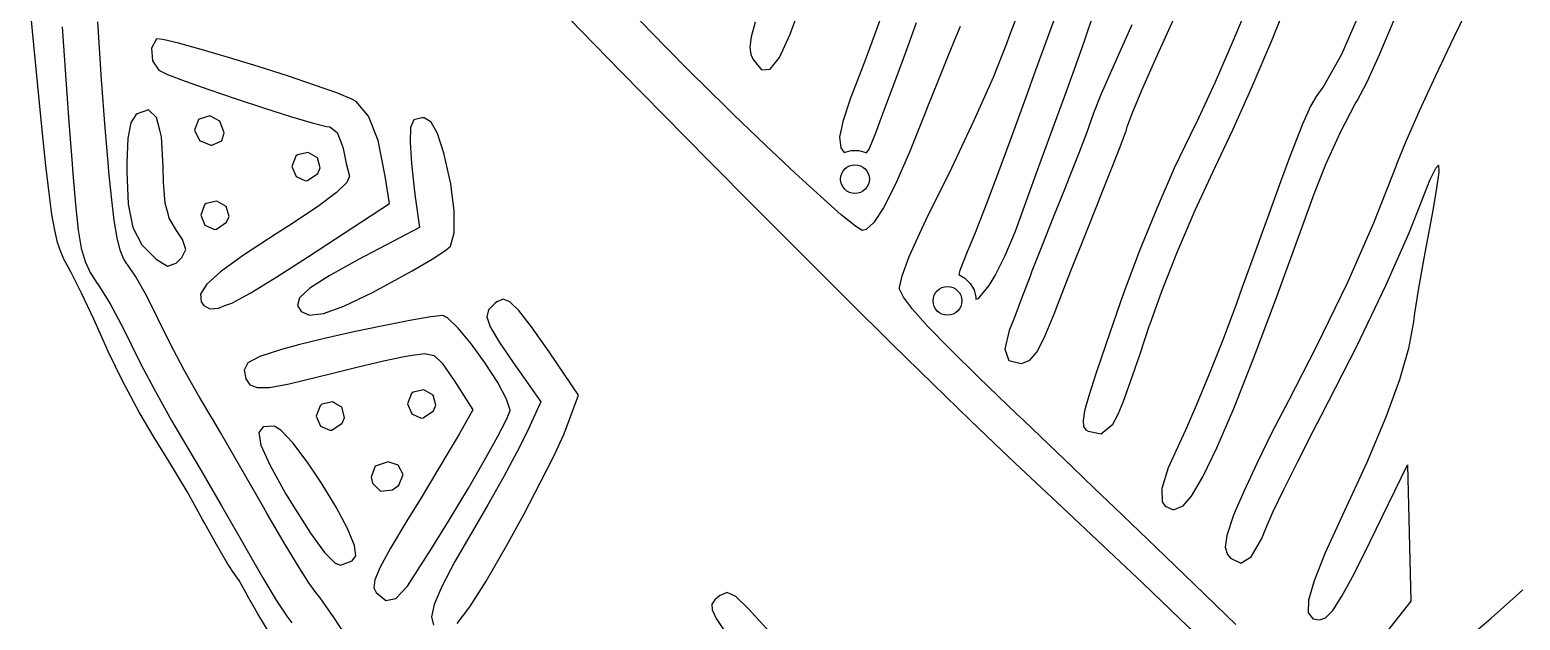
# Model space of a CAD drawing. Header units: inches. Extents: x -2.16 to 7.19, y -6.87 to -1.22.
# Drawn here: x 3.193 to 3.805, y -4.414 to -4.172 of the extents above; entities that cross this region are included whole.
import ezdxf

# ---------------------------------------------------------------- set-up
doc = ezdxf.new("R2010")
doc.units = ezdxf.units.IN
doc.header["$MEASUREMENT"] = 0
doc.layers.add('Front', color=13, linetype='CONTINUOUS', true_color=0xc83434)

msp = doc.modelspace()

# ---------------------------------------------------------------- linework, layer by layer
at = {"layer": 'Front', "linetype": 'CONTINUOUS'}
for p, q in [((3.40535, -4.15744), (3.41969, -4.17227)), ((3.69478, -4.15845), (3.68743, -4.17608)), ((3.70327, -4.17603), (3.71065, -4.1579)), ((3.19405, -4.17225), (3.19292, -4.1603)), ((3.4491, -4.17349), (3.43466, -4.15856)), ((3.61491, -4.16441), (3.60611, -4.1887)), ((3.73966, -4.1641), (3.73189, -4.18185)), ((3.78568, -4.15908), (3.77797, -4.1749)), ((3.20625, -4.17044), (3.20758, -4.19014)), ((3.22156, -4.17919), (3.22083, -4.16844)), ((3.49104, -4.16853), (3.48933, -4.17453)), ((3.50542, -4.17341), (3.50748, -4.1678)), ((3.54301, -4.16545), (3.53746, -4.18084)), ((3.55388, -4.1782), (3.55724, -4.16871)), ((3.57519, -4.1703), (3.57341, -4.1745)), ((3.59554, -4.17417), (3.59821, -4.16708)), ((3.62656, -4.1753), (3.63004, -4.16525)), ((3.64572, -4.16959), (3.63845, -4.18586)), ((3.65569, -4.18338), (3.66304, -4.1671)), ((3.7477, -4.1815), (3.75363, -4.1675)), ((3.19619, -4.19468), (3.19405, -4.17225)), ((3.24503, -4.17543), (3.24295, -4.17919)), ((3.24759, -4.17566), (3.24503, -4.17543)), ((3.25404, -4.17718), (3.24759, -4.17566)), ((3.41969, -4.17227), (3.43587, -4.18886)), ((3.45429, -4.17874), (3.4491, -4.17349)), ((3.48933, -4.17453), (3.48881, -4.17874)), ((3.50106, -4.18299), (3.50542, -4.17341)), ((3.57341, -4.1745), (3.57026, -4.18226)), ((3.59457, -4.17687), (3.59554, -4.17417)), ((3.6253, -4.17899), (3.62656, -4.1753)), ((3.68743, -4.17608), (3.67998, -4.19313)), ((3.6952, -4.19494), (3.70327, -4.17603)), ((3.77797, -4.1749), (3.77054, -4.19059)), ((3.22245, -4.19224), (3.22156, -4.17919)), ((3.24295, -4.17919), (3.24338, -4.18444)), ((3.26335, -4.17973), (3.25404, -4.17718)), ((3.27457, -4.18302), (3.26335, -4.17973)), ((3.46414, -4.18872), (3.45429, -4.17874)), ((3.48881, -4.17874), (3.48928, -4.18185)), ((3.48928, -4.18185), (3.49019, -4.18392)), ((3.53746, -4.18084), (3.53533, -4.18636)), ((3.55038, -4.18751), (3.55388, -4.1782)), ((3.57026, -4.18226), (3.56617, -4.19246)), ((3.58888, -4.19109), (3.59457, -4.17687)), ((3.6222, -4.18776), (3.6253, -4.17899)), ((3.73189, -4.18185), (3.72465, -4.19472)), ((3.74245, -4.19297), (3.7477, -4.1815)), ((3.24338, -4.18444), (3.24588, -4.18828)), ((3.24588, -4.18828), (3.24946, -4.18997)), ((3.28672, -4.18675), (3.27457, -4.18302)), ((3.29883, -4.19062), (3.28672, -4.18675)), ((3.43587, -4.18886), (3.45345, -4.20675)), ((3.47901, -4.20342), (3.46414, -4.18872)), ((3.49019, -4.18392), (3.49361, -4.1881)), ((3.49361, -4.1881), (3.49718, -4.18784)), ((3.49718, -4.18784), (3.50106, -4.18299)), ((3.53533, -4.18636), (3.53018, -4.19971)), ((3.54602, -4.19921), (3.55038, -4.18751)), ((3.60611, -4.1887), (3.60237, -4.19905)), ((3.61825, -4.19871), (3.6222, -4.18776)), ((3.63845, -4.18586), (3.63321, -4.19795)), ((3.64991, -4.19651), (3.65569, -4.18338)), ((3.19798, -4.2129), (3.19619, -4.19468)), ((3.20758, -4.19014), (3.20897, -4.20964)), ((3.2239, -4.21187), (3.22245, -4.19224)), ((3.24946, -4.18997), (3.25671, -4.19275)), ((3.25671, -4.19275), (3.26652, -4.19623)), ((3.30994, -4.19433), (3.29883, -4.19062)), ((3.31907, -4.19759), (3.30994, -4.19433)), ((3.56617, -4.19246), (3.56159, -4.204)), ((3.58117, -4.20855), (3.58888, -4.19109)), ((3.67998, -4.19313), (3.67311, -4.208)), ((3.68723, -4.21281), (3.6952, -4.19494)), ((3.72465, -4.19472), (3.72146, -4.19905)), ((3.73836, -4.20081), (3.74245, -4.19297)), ((3.77054, -4.19059), (3.76386, -4.20513)), ((3.26652, -4.19623), (3.27777, -4.20005)), ((3.27777, -4.20005), (3.28933, -4.20384)), ((3.32525, -4.20009), (3.31907, -4.19759)), ((3.3271, -4.20116), (3.32525, -4.20009)), ((3.33211, -4.20707), (3.3271, -4.20116)), ((3.53018, -4.19971), (3.52701, -4.20927)), ((3.54239, -4.20905), (3.54602, -4.19921)), ((3.60237, -4.19905), (3.59664, -4.21481)), ((3.614, -4.2103), (3.61825, -4.19871)), ((3.63321, -4.19795), (3.62997, -4.20595)), ((3.64591, -4.20605), (3.64991, -4.19651)), ((3.72146, -4.19905), (3.71924, -4.203)), ((3.7376, -4.20211), (3.73836, -4.20081)), ((3.2365, -4.20655), (3.23445, -4.20985)), ((3.23704, -4.20612), (3.2365, -4.20655)), ((3.24169, -4.20452), (3.23704, -4.20612)), ((3.24504, -4.20771), (3.24169, -4.20452)), ((3.26688, -4.20693), (3.26248, -4.20833)), ((3.27096, -4.20915), (3.26688, -4.20693)), ((3.28933, -4.20384), (3.3001, -4.20723)), ((3.3001, -4.20723), (3.30897, -4.20986)), ((3.33601, -4.21715), (3.33211, -4.20707)), ((3.45345, -4.20675), (3.472, -4.22552)), ((3.48212, -4.20645), (3.47901, -4.20342)), ((3.49185, -4.21581), (3.48212, -4.20645)), ((3.56157, -4.20405), (3.55437, -4.22186)), ((3.56159, -4.204), (3.56157, -4.20405)), ((3.62997, -4.20595), (3.62889, -4.20905)), ((3.64389, -4.21155), (3.64591, -4.20605)), ((3.71924, -4.203), (3.71595, -4.21036)), ((3.73165, -4.21346), (3.7376, -4.20211)), ((3.76386, -4.20513), (3.75841, -4.21748)), ((3.1995, -4.22742), (3.19798, -4.2129)), ((3.20897, -4.20964), (3.21028, -4.22674)), ((3.22521, -4.22776), (3.2239, -4.21187)), ((3.23445, -4.20985), (3.23325, -4.21615)), ((3.24637, -4.21291), (3.24504, -4.20771)), ((3.24707, -4.21562), (3.24637, -4.21291)), ((3.26225, -4.20855), (3.26061, -4.21291)), ((3.26061, -4.21291), (3.26265, -4.21706)), ((3.26248, -4.20833), (3.26225, -4.20855)), ((3.27275, -4.21397), (3.27096, -4.20915)), ((3.30897, -4.20986), (3.3148, -4.21134)), ((3.3148, -4.21134), (3.31623, -4.21155)), ((3.31623, -4.21155), (3.31924, -4.21378)), ((3.34941, -4.21185), (3.34928, -4.2178)), ((3.35076, -4.20859), (3.34941, -4.21185)), ((3.35399, -4.2078), (3.35076, -4.20859)), ((3.35496, -4.20787), (3.35399, -4.2078)), ((3.35789, -4.20954), (3.35496, -4.20787)), ((3.36042, -4.21419), (3.35789, -4.20954)), ((3.52701, -4.20927), (3.5257, -4.21581)), ((3.53778, -4.22063), (3.54082, -4.21328)), ((3.54082, -4.21328), (3.54239, -4.20905)), ((3.57185, -4.22835), (3.58117, -4.20855)), ((3.61154, -4.21697), (3.614, -4.2103)), ((3.62889, -4.20905), (3.62714, -4.21414)), ((3.641, -4.21971), (3.64338, -4.21316)), ((3.64338, -4.21316), (3.64389, -4.21155)), ((3.67311, -4.208), (3.66972, -4.2149)), ((3.68015, -4.2278), (3.68723, -4.21281)), ((3.71595, -4.21036), (3.71218, -4.21981)), ((3.72561, -4.22664), (3.73165, -4.21346)), ((3.23325, -4.21615), (3.23278, -4.22631)), ((3.24773, -4.2278), (3.24707, -4.21562)), ((3.26265, -4.21706), (3.26734, -4.21904)), ((3.26734, -4.21904), (3.26768, -4.21905)), ((3.26768, -4.21905), (3.2719, -4.21733)), ((3.2719, -4.21733), (3.27275, -4.21397)), ((3.31924, -4.21378), (3.32144, -4.21943)), ((3.32144, -4.21943), (3.32149, -4.21967)), ((3.32149, -4.21967), (3.32297, -4.22659)), ((3.33898, -4.23179), (3.33601, -4.21715)), ((3.34928, -4.2178), (3.34983, -4.22663)), ((3.36317, -4.2228), (3.36042, -4.21419)), ((3.49534, -4.21916), (3.49185, -4.21581)), ((3.50744, -4.23055), (3.49534, -4.21916)), ((3.5257, -4.21581), (3.52613, -4.22007)), ((3.59664, -4.21481), (3.59102, -4.22994)), ((3.60703, -4.22933), (3.61154, -4.21697)), ((3.62714, -4.21414), (3.62402, -4.22238)), ((3.66972, -4.2149), (3.66323, -4.22853)), ((3.75841, -4.21748), (3.75467, -4.22659)), ((3.30225, -4.22355), (3.30065, -4.2278)), ((3.3029, -4.22299), (3.30225, -4.22355)), ((3.30728, -4.22203), (3.3029, -4.22299)), ((3.31114, -4.22418), (3.30728, -4.22203)), ((3.31229, -4.22839), (3.31114, -4.22418)), ((3.3632, -4.22294), (3.36317, -4.2228)), ((3.36591, -4.23491), (3.3632, -4.22294)), ((3.472, -4.22552), (3.49108, -4.24472)), ((3.52613, -4.22007), (3.52762, -4.22205)), ((3.52762, -4.22205), (3.53046, -4.22129)), ((3.53046, -4.22129), (3.53354, -4.22129)), ((3.53354, -4.22129), (3.53652, -4.22209)), ((3.53652, -4.22209), (3.53673, -4.22221)), ((3.53673, -4.22221), (3.53778, -4.22063)), ((3.55437, -4.22186), (3.54848, -4.23532)), ((3.62402, -4.22238), (3.62009, -4.23232)), ((3.63748, -4.22883), (3.641, -4.21971)), ((3.7106, -4.22405), (3.70693, -4.23408)), ((3.71218, -4.21981), (3.7106, -4.22405)), ((3.20082, -4.23877), (3.1995, -4.22742)), ((3.21028, -4.22674), (3.21046, -4.22905)), ((3.21046, -4.22905), (3.2117, -4.24346)), ((3.22543, -4.23005), (3.22521, -4.22776)), ((3.22644, -4.24032), (3.22543, -4.23005)), ((3.23278, -4.22631), (3.23275, -4.23005)), ((3.23275, -4.23005), (3.23331, -4.24329)), ((3.24775, -4.2282), (3.24773, -4.2278)), ((3.24783, -4.2342), (3.24775, -4.2282)), ((3.30065, -4.2278), (3.30234, -4.2319)), ((3.30234, -4.2319), (3.30627, -4.23367)), ((3.30709, -4.23358), (3.31127, -4.2307)), ((3.31127, -4.2307), (3.31229, -4.22839)), ((3.32297, -4.22659), (3.32423, -4.23177)), ((3.32423, -4.23177), (3.32325, -4.23439)), ((3.34067, -4.24303), (3.33898, -4.23179)), ((3.34983, -4.22663), (3.35089, -4.23685)), ((3.51794, -4.24017), (3.50744, -4.23055)), ((3.56132, -4.24961), (3.57185, -4.22835)), ((3.59102, -4.22994), (3.58591, -4.24344)), ((3.60294, -4.24063), (3.60703, -4.22933)), ((3.63337, -4.23905), (3.63748, -4.22883)), ((3.66323, -4.22853), (3.65601, -4.24508)), ((3.67179, -4.24577), (3.67903, -4.23009)), ((3.67903, -4.23009), (3.68015, -4.2278)), ((3.72069, -4.23905), (3.72561, -4.22664)), ((3.7542, -4.22783), (3.74512, -4.25107)), ((3.75467, -4.22659), (3.7542, -4.22783)), ((3.76829, -4.23338), (3.77067, -4.22855)), ((3.77067, -4.22855), (3.77186, -4.22732)), ((3.77187, -4.23008), (3.77101, -4.23665)), ((3.77186, -4.22732), (3.77187, -4.23008)), ((3.2485, -4.24289), (3.24783, -4.2342)), ((3.30627, -4.23367), (3.30709, -4.23358)), ((3.32325, -4.23439), (3.31899, -4.2385)), ((3.35089, -4.23685), (3.35134, -4.2403)), ((3.36731, -4.24604), (3.36591, -4.23491)), ((3.54848, -4.23532), (3.54369, -4.24484)), ((3.61838, -4.23655), (3.6136, -4.24833)), ((3.62009, -4.23232), (3.61838, -4.23655)), ((3.70693, -4.23408), (3.70209, -4.24736)), ((3.76533, -4.24075), (3.76829, -4.23338)), ((3.77101, -4.23665), (3.76944, -4.24591)), ((3.20201, -4.24746), (3.20082, -4.23877)), ((3.2117, -4.24346), (3.21283, -4.25389)), ((3.22762, -4.24997), (3.22644, -4.24032)), ((3.23331, -4.24329), (3.23525, -4.25288)), ((3.24985, -4.2478), (3.2485, -4.24289)), ((3.26475, -4.24355), (3.26315, -4.2478)), ((3.2654, -4.24299), (3.26475, -4.24355)), ((3.26978, -4.24203), (3.2654, -4.24299)), ((3.27364, -4.24418), (3.26978, -4.24203)), ((3.27479, -4.24839), (3.27364, -4.24418)), ((3.30738, -4.26479), (3.34067, -4.24303)), ((3.31899, -4.2385), (3.31112, -4.24435)), ((3.35134, -4.2403), (3.35312, -4.2528)), ((3.52636, -4.24759), (3.51794, -4.24017)), ((3.58591, -4.24344), (3.58167, -4.25433)), ((3.59995, -4.24905), (3.60294, -4.24063)), ((3.62655, -4.256), (3.63193, -4.24258)), ((3.63193, -4.24258), (3.63337, -4.23905)), ((3.71607, -4.25195), (3.72069, -4.23905)), ((3.75972, -4.25499), (3.76533, -4.24075)), ((3.20316, -4.25402), (3.20201, -4.24746)), ((3.22881, -4.25713), (3.22762, -4.24997)), ((3.25017, -4.24899), (3.24985, -4.2478)), ((3.25315, -4.25404), (3.25017, -4.24899)), ((3.26315, -4.2478), (3.26484, -4.2519)), ((3.27377, -4.2507), (3.27479, -4.24839)), ((3.31112, -4.24435), (3.29931, -4.25222)), ((3.36732, -4.25502), (3.36731, -4.24604)), ((3.49108, -4.24472), (3.51027, -4.26393)), ((3.5322, -4.25236), (3.52636, -4.24759)), ((3.54369, -4.24484), (3.53979, -4.25082)), ((3.5586, -4.25514), (3.56132, -4.24961)), ((3.59797, -4.25434), (3.59995, -4.24905)), ((3.6136, -4.24833), (3.60876, -4.26052)), ((3.65601, -4.24508), (3.64883, -4.2627)), ((3.66454, -4.2627), (3.67179, -4.24577)), ((3.70209, -4.24736), (3.6966, -4.26242)), ((3.76944, -4.24591), (3.76807, -4.25312)), ((3.20434, -4.25896), (3.20316, -4.25402)), ((3.21283, -4.25389), (3.21407, -4.26134)), ((3.23525, -4.25288), (3.239, -4.26004)), ((3.2557, -4.25781), (3.25315, -4.25404)), ((3.26484, -4.2519), (3.26877, -4.25367)), ((3.26877, -4.25367), (3.26959, -4.25358)), ((3.26959, -4.25358), (3.27377, -4.2507)), ((3.29415, -4.25552), (3.28074, -4.26427)), ((3.29931, -4.25222), (3.29415, -4.25552)), ((3.35312, -4.2528), (3.32794, -4.26604)), ((3.36584, -4.26055), (3.36732, -4.25502)), ((3.53499, -4.25405), (3.5322, -4.25236)), ((3.53655, -4.25367), (3.53499, -4.25405)), ((3.53979, -4.25082), (3.53655, -4.25367)), ((3.55431, -4.26479), (3.5586, -4.25514)), ((3.58167, -4.25433), (3.57868, -4.26161)), ((3.59369, -4.26438), (3.59797, -4.25434)), ((3.62075, -4.27069), (3.62655, -4.256)), ((3.70527, -4.28159), (3.71607, -4.25195)), ((3.74512, -4.25107), (3.73441, -4.27539)), ((3.75017, -4.27673), (3.75972, -4.25499)), ((3.76807, -4.25312), (3.76572, -4.26551)), ((3.20562, -4.26282), (3.20434, -4.25896)), ((3.21407, -4.26134), (3.21564, -4.26681)), ((3.23005, -4.26221), (3.22881, -4.25713)), ((3.23138, -4.26562), (3.23005, -4.26221)), ((3.239, -4.26004), (3.24485, -4.26592)), ((3.25534, -4.26519), (3.25699, -4.26183)), ((3.25699, -4.26183), (3.2557, -4.25781)), ((3.35827, -4.2658), (3.36392, -4.26216)), ((3.36392, -4.26216), (3.36584, -4.26055)), ((3.57845, -4.26214), (3.57503, -4.27048)), ((3.57868, -4.26161), (3.57845, -4.26214)), ((3.60876, -4.26052), (3.60472, -4.27086)), ((3.6966, -4.26242), (3.691, -4.27781)), ((3.20709, -4.2661), (3.20562, -4.26282)), ((3.20881, -4.26933), (3.20709, -4.2661)), ((3.21564, -4.26681), (3.21777, -4.2713)), ((3.23284, -4.2678), (3.23138, -4.26562)), ((3.23311, -4.2681), (3.23284, -4.2678)), ((3.23656, -4.27318), (3.23311, -4.2681)), ((3.24485, -4.26592), (3.24953, -4.26875)), ((3.24953, -4.26875), (3.25312, -4.26756)), ((3.25312, -4.26756), (3.25534, -4.26519)), ((3.28074, -4.26427), (3.27134, -4.27104)), ((3.29443, -4.27314), (3.30738, -4.26479)), ((3.32794, -4.26604), (3.31587, -4.27267)), ((3.34998, -4.27067), (3.35827, -4.2658)), ((3.51027, -4.26393), (3.52912, -4.28269)), ((3.55136, -4.27266), (3.55431, -4.26479)), ((3.58958, -4.2726), (3.59369, -4.26438)), ((3.64883, -4.2627), (3.64247, -4.27954)), ((3.65806, -4.27901), (3.66454, -4.2627)), ((3.76572, -4.26551), (3.76358, -4.27782)), ((3.20986, -4.27129), (3.20881, -4.26933)), ((3.21414, -4.27982), (3.20986, -4.27129)), ((3.21777, -4.2713), (3.22067, -4.27582)), ((3.24101, -4.28111), (3.23656, -4.27318)), ((3.27134, -4.27104), (3.26557, -4.27624)), ((3.28369, -4.2797), (3.29443, -4.27314)), ((3.31587, -4.27267), (3.30797, -4.27776)), ((3.34003, -4.27617), (3.34998, -4.27067)), ((3.55066, -4.27569), (3.55136, -4.27266)), ((3.57503, -4.27048), (3.57462, -4.27214)), ((3.57462, -4.27214), (3.5772, -4.27362)), ((3.5772, -4.27362), (3.57938, -4.2758)), ((3.58715, -4.27665), (3.58958, -4.2726)), ((3.60398, -4.2728), (3.60046, -4.28203)), ((3.60472, -4.27086), (3.60398, -4.2728)), ((3.61557, -4.28405), (3.62075, -4.27069)), ((3.21919, -4.29052), (3.21414, -4.27982)), ((3.22067, -4.27582), (3.22069, -4.27586)), ((3.22069, -4.27586), (3.2259, -4.28427)), ((3.26557, -4.27624), (3.26303, -4.28024)), ((3.26303, -4.28024), (3.26331, -4.28344)), ((3.27589, -4.28389), (3.28369, -4.2797)), ((3.30797, -4.27776), (3.30381, -4.28172)), ((3.32199, -4.28516), (3.33371, -4.2795)), ((3.33371, -4.2795), (3.34003, -4.27617)), ((3.55025, -4.27744), (3.55066, -4.27569)), ((3.55035, -4.2782), (3.55025, -4.27744)), ((3.5519, -4.28149), (3.55035, -4.2782)), ((3.57938, -4.2758), (3.58092, -4.27847)), ((3.58092, -4.27847), (3.58172, -4.28145)), ((3.58275, -4.28204), (3.58715, -4.27665)), ((3.64247, -4.27954), (3.64096, -4.28382)), ((3.65314, -4.2928), (3.65806, -4.27901)), ((3.691, -4.27781), (3.68872, -4.28405)), ((3.73441, -4.27539), (3.72157, -4.30186)), ((3.73823, -4.30156), (3.75017, -4.27673)), ((3.76358, -4.27782), (3.76198, -4.28809)), ((3.2259, -4.28427), (3.23144, -4.2945)), ((3.24557, -4.2903), (3.24101, -4.28111)), ((3.26331, -4.28344), (3.26442, -4.28488)), ((3.26442, -4.28488), (3.26684, -4.2862)), ((3.26684, -4.2862), (3.27048, -4.28597)), ((3.27048, -4.28597), (3.27311, -4.28496)), ((3.27311, -4.28496), (3.27589, -4.28389)), ((3.30381, -4.28172), (3.30294, -4.28496)), ((3.30294, -4.28496), (3.30442, -4.28738)), ((3.31358, -4.28824), (3.32199, -4.28516)), ((3.38145, -4.28666), (3.38072, -4.28956)), ((3.384, -4.28405), (3.38145, -4.28666)), ((3.38485, -4.2834), (3.384, -4.28405)), ((3.38742, -4.28235), (3.38485, -4.2834)), ((3.39024, -4.28334), (3.38742, -4.28235)), ((3.39392, -4.28692), (3.39024, -4.28334)), ((3.39907, -4.29362), (3.39392, -4.28692)), ((3.52912, -4.28269), (3.5472, -4.30059)), ((3.55562, -4.28641), (3.5519, -4.28149)), ((3.56182, -4.29332), (3.55562, -4.28641)), ((3.58172, -4.28145), (3.58172, -4.28235)), ((3.58172, -4.28235), (3.58275, -4.28204)), ((3.60046, -4.28203), (3.59722, -4.29048)), ((3.61401, -4.28808), (3.61557, -4.28405)), ((3.64096, -4.28382), (3.6352, -4.30044)), ((3.68872, -4.28405), (3.68325, -4.29867)), ((3.69581, -4.30663), (3.70527, -4.28159)), ((3.22413, -4.30155), (3.21919, -4.29052)), ((3.25044, -4.30025), (3.24557, -4.2903)), ((3.30442, -4.28738), (3.30791, -4.28892)), ((3.30791, -4.28892), (3.31358, -4.28824)), ((3.34914, -4.29107), (3.33818, -4.29322)), ((3.35771, -4.2896), (3.34914, -4.29107)), ((3.36266, -4.28905), (3.35771, -4.2896)), ((3.36456, -4.28993), (3.36266, -4.28905)), ((3.36894, -4.29414), (3.36456, -4.28993)), ((3.38072, -4.28956), (3.38212, -4.29371)), ((3.59722, -4.29048), (3.59542, -4.2951)), ((3.60991, -4.29794), (3.61401, -4.28808)), ((3.64903, -4.30515), (3.65306, -4.29304)), ((3.65306, -4.29304), (3.65314, -4.2928)), ((3.76153, -4.29155), (3.75953, -4.30251)), ((3.76198, -4.28809), (3.76153, -4.29155)), ((3.23144, -4.2945), (3.23451, -4.30086)), ((3.31407, -4.29847), (3.30338, -4.30105)), ((3.32608, -4.29577), (3.31407, -4.29847)), ((3.33818, -4.29322), (3.32608, -4.29577)), ((3.37439, -4.30077), (3.36894, -4.29414)), ((3.38212, -4.29371), (3.38593, -4.30005)), ((3.40629, -4.30399), (3.39907, -4.29362)), ((3.5708, -4.30256), (3.56182, -4.29332)), ((3.59542, -4.2951), (3.59361, -4.30285)), ((3.60668, -4.3041), (3.60991, -4.29794)), ((3.68325, -4.29867), (3.6776, -4.3131)), ((3.22511, -4.30377), (3.22413, -4.30155)), ((3.23109, -4.31617), (3.22511, -4.30377)), ((3.23451, -4.30086), (3.23867, -4.3093)), ((3.25635, -4.31144), (3.25044, -4.30025)), ((3.29639, -4.30294), (3.28742, -4.30585)), ((3.30338, -4.30105), (3.29639, -4.30294)), ((3.34678, -4.30587), (3.34923, -4.30542)), ((3.34923, -4.30542), (3.35514, -4.30468)), ((3.35514, -4.30468), (3.35903, -4.30546)), ((3.38008, -4.30862), (3.37439, -4.30077)), ((3.38593, -4.30005), (3.39158, -4.3083)), ((3.4184, -4.32171), (3.40629, -4.30399)), ((3.5472, -4.30059), (3.56408, -4.31717)), ((3.5711, -4.30285), (3.5708, -4.30256)), ((3.58288, -4.31445), (3.5711, -4.30285)), ((3.59361, -4.30285), (3.59528, -4.30749)), ((3.60382, -4.30738), (3.60668, -4.3041)), ((3.6352, -4.30044), (3.63096, -4.31297)), ((3.64527, -4.31606), (3.64903, -4.30515)), ((3.72157, -4.30186), (3.7101, -4.32405)), ((3.72368, -4.32999), (3.73823, -4.30156)), ((3.75953, -4.30251), (3.7558, -4.3154)), ((3.23867, -4.3093), (3.24453, -4.32028)), ((3.25685, -4.3124), (3.25635, -4.31144)), ((3.28255, -4.30846), (3.28098, -4.31144)), ((3.28098, -4.31144), (3.28176, -4.31507)), ((3.28742, -4.30585), (3.28255, -4.30846)), ((3.31585, -4.31308), (3.32732, -4.31022)), ((3.32732, -4.31022), (3.33822, -4.30768)), ((3.33822, -4.30768), (3.34678, -4.30587)), ((3.35903, -4.30546), (3.36242, -4.30864)), ((3.36242, -4.30864), (3.36686, -4.31511)), ((3.38518, -4.31655), (3.38008, -4.30862)), ((3.39158, -4.3083), (3.40291, -4.32451)), ((3.59528, -4.30749), (3.60031, -4.30866)), ((3.60031, -4.30866), (3.60085, -4.3086)), ((3.60085, -4.3086), (3.60382, -4.30738)), ((3.68764, -4.32717), (3.69581, -4.30663)), ((3.23781, -4.32873), (3.23109, -4.31617)), ((3.26279, -4.3228), (3.25685, -4.3124)), ((3.28176, -4.31507), (3.28334, -4.31747)), ((3.28334, -4.31747), (3.28629, -4.31864)), ((3.2914, -4.31852), (3.29947, -4.31707)), ((3.29947, -4.31707), (3.31129, -4.31424)), ((3.31129, -4.31424), (3.31585, -4.31308)), ((3.36686, -4.31511), (3.36725, -4.31572)), ((3.36725, -4.31572), (3.37504, -4.32769)), ((3.38885, -4.32336), (3.38518, -4.31655)), ((3.56408, -4.31717), (3.57933, -4.332)), ((3.59838, -4.32934), (3.58288, -4.31445)), ((3.63096, -4.31297), (3.62806, -4.32202)), ((3.64219, -4.32459), (3.64527, -4.31606)), ((3.6776, -4.3131), (3.67228, -4.32602)), ((3.7558, -4.3154), (3.75012, -4.33081)), ((3.24453, -4.32028), (3.25117, -4.33212)), ((3.26304, -4.32321), (3.26279, -4.3228)), ((3.26726, -4.3303), (3.26304, -4.32321)), ((3.28629, -4.31864), (3.2914, -4.31852)), ((3.34975, -4.32105), (3.34815, -4.3253)), ((3.3504, -4.32049), (3.34975, -4.32105)), ((3.35478, -4.31953), (3.3504, -4.32049)), ((3.35864, -4.32168), (3.35478, -4.31953)), ((3.35979, -4.32589), (3.35864, -4.32168)), ((3.39025, -4.32789), (3.38885, -4.32336)), ((3.41349, -4.33504), (3.4184, -4.32171)), ((3.62806, -4.32202), (3.62637, -4.32822)), ((3.24399, -4.33905), (3.23781, -4.32873)), ((3.31225, -4.32605), (3.31065, -4.3303)), ((3.3129, -4.32549), (3.31225, -4.32605)), ((3.31728, -4.32453), (3.3129, -4.32549)), ((3.31867, -4.3253), (3.31728, -4.32453)), ((3.32114, -4.32668), (3.31867, -4.3253)), ((3.32229, -4.33089), (3.32114, -4.32668)), ((3.34815, -4.3253), (3.34984, -4.3294)), ((3.34984, -4.3294), (3.35377, -4.33117)), ((3.35459, -4.33108), (3.35877, -4.3282)), ((3.35877, -4.3282), (3.35979, -4.32589)), ((3.37504, -4.32769), (3.36934, -4.33774)), ((3.3888, -4.33173), (3.39025, -4.32802)), ((3.39025, -4.32802), (3.39025, -4.32789)), ((3.40291, -4.32451), (3.39697, -4.3374)), ((3.60138, -4.3322), (3.59838, -4.32934)), ((3.62637, -4.32822), (3.62572, -4.3322)), ((3.63791, -4.33363), (3.64022, -4.32953)), ((3.64022, -4.32953), (3.64219, -4.32459)), ((3.67228, -4.32602), (3.66784, -4.33615)), ((3.68072, -4.34337), (3.68764, -4.32717)), ((3.7101, -4.32405), (3.70337, -4.33709)), ((3.25117, -4.33212), (3.25522, -4.33905)), ((3.26795, -4.33147), (3.26726, -4.3303)), ((3.27125, -4.33712), (3.26795, -4.33147)), ((3.28888, -4.33468), (3.28701, -4.33712)), ((3.29337, -4.3345), (3.28888, -4.33468)), ((3.29614, -4.33614), (3.29337, -4.3345)), ((3.31065, -4.3303), (3.31234, -4.3344)), ((3.31234, -4.3344), (3.31627, -4.33617)), ((3.31709, -4.33608), (3.32127, -4.3332)), ((3.32127, -4.3332), (3.32229, -4.33089)), ((3.35377, -4.33117), (3.35459, -4.33108)), ((3.38516, -4.33881), (3.3888, -4.33173)), ((3.41232, -4.33792), (3.41349, -4.33504)), ((3.57933, -4.332), (3.59251, -4.34464)), ((3.60495, -4.33561), (3.60138, -4.3322)), ((3.62137, -4.3513), (3.60495, -4.33561)), ((3.62572, -4.3322), (3.62595, -4.33457)), ((3.62595, -4.33457), (3.62692, -4.33595)), ((3.62692, -4.33595), (3.62781, -4.33658)), ((3.63314, -4.33758), (3.63791, -4.33363)), ((3.72044, -4.33622), (3.72368, -4.32999)), ((3.75012, -4.33081), (3.74229, -4.34932)), ((3.25011, -4.34879), (3.24399, -4.33905)), ((3.25522, -4.33905), (3.26301, -4.35224)), ((3.27445, -4.3426), (3.27125, -4.33712)), ((3.28701, -4.33712), (3.28786, -4.34223)), ((3.30102, -4.34135), (3.29614, -4.33614)), ((3.30687, -4.34907), (3.30102, -4.34135)), ((3.31627, -4.33617), (3.31709, -4.33608)), ((3.36934, -4.33774), (3.36571, -4.34396)), ((3.37978, -4.34848), (3.38516, -4.33881)), ((3.39697, -4.3374), (3.39324, -4.34486)), ((3.40834, -4.3465), (3.41232, -4.33792)), ((3.62781, -4.33658), (3.63314, -4.33758)), ((3.66618, -4.33961), (3.66071, -4.35156)), ((3.66784, -4.33615), (3.66618, -4.33961)), ((3.70337, -4.33709), (3.6971, -4.3498)), ((3.71393, -4.34898), (3.72044, -4.33622)), ((3.28172, -4.35518), (3.27445, -4.3426)), ((3.28786, -4.34223), (3.29151, -4.35041)), ((3.36571, -4.34396), (3.36023, -4.35311)), ((3.39324, -4.34486), (3.3877, -4.35513)), ((3.40271, -4.35772), (3.40834, -4.3465)), ((3.59251, -4.34464), (3.60008, -4.35178)), ((3.67497, -4.35534), (3.68072, -4.34337)), ((3.25754, -4.36132), (3.25011, -4.34879)), ((3.26301, -4.35224), (3.27172, -4.36721)), ((3.29151, -4.35041), (3.29805, -4.36207)), ((3.31116, -4.35547), (3.30687, -4.34907)), ((3.33481, -4.35085), (3.33313, -4.35547)), ((3.34013, -4.34905), (3.33481, -4.35085)), ((3.34429, -4.35042), (3.34013, -4.34905)), ((3.34635, -4.35431), (3.34429, -4.35042)), ((3.34456, -4.35874), (3.34635, -4.35431)), ((3.36023, -4.35311), (3.3537, -4.36389)), ((3.37313, -4.35993), (3.37978, -4.34848)), ((3.60008, -4.35178), (3.61711, -4.36773)), ((3.63046, -4.36001), (3.62137, -4.3513)), ((3.66071, -4.35156), (3.6581, -4.36001)), ((3.6971, -4.3498), (3.69187, -4.36096)), ((3.7082, -4.36054), (3.71393, -4.34898)), ((3.74229, -4.34932), (3.7323, -4.37105)), ((3.74351, -4.38217), (3.759, -4.3503)), ((3.759, -4.3503), (3.75971, -4.37829)), ((3.28893, -4.3678), (3.28172, -4.35518)), ((3.313, -4.35822), (3.31116, -4.35547)), ((3.31875, -4.36772), (3.313, -4.35822)), ((3.33313, -4.35547), (3.3337, -4.35792)), ((3.3337, -4.35792), (3.33706, -4.36118)), ((3.34196, -4.36064), (3.34456, -4.35874)), ((3.36566, -4.37238), (3.37313, -4.35993)), ((3.3877, -4.35513), (3.38116, -4.36673)), ((3.39601, -4.37047), (3.40271, -4.35772)), ((3.63867, -4.36788), (3.63046, -4.36001)), ((3.6581, -4.36001), (3.65824, -4.36548)), ((3.67036, -4.36322), (3.67497, -4.35534)), ((3.70377, -4.36984), (3.7082, -4.36054)), ((3.26394, -4.3728), (3.25754, -4.36132)), ((3.29805, -4.36207), (3.30047, -4.3661)), ((3.30047, -4.3661), (3.3082, -4.37835)), ((3.33706, -4.36118), (3.34196, -4.36064)), ((3.3537, -4.36389), (3.34787, -4.3734)), ((3.65824, -4.36548), (3.65942, -4.36738)), ((3.66681, -4.36713), (3.67036, -4.36322)), ((3.69187, -4.36096), (3.68825, -4.36937)), ((3.26483, -4.37447), (3.26394, -4.3728)), ((3.27172, -4.36721), (3.27989, -4.38145)), ((3.29043, -4.37042), (3.28893, -4.3678)), ((3.29698, -4.38166), (3.29043, -4.37042)), ((3.32343, -4.37652), (3.31875, -4.36772)), ((3.35783, -4.38505), (3.36566, -4.37238)), ((3.38116, -4.36673), (3.37563, -4.37619)), ((3.38879, -4.3836), (3.39601, -4.37047)), ((3.61711, -4.36773), (3.63396, -4.3836)), ((3.65572, -4.38427), (3.63867, -4.36788)), ((3.65942, -4.36738), (3.66287, -4.36889)), ((3.66287, -4.36889), (3.66681, -4.36713)), ((3.68748, -4.37142), (3.68488, -4.37938)), ((3.68825, -4.36937), (3.68748, -4.37142)), ((3.70118, -4.3758), (3.70377, -4.36984)), ((3.7323, -4.37105), (3.72528, -4.38643)), ((3.26961, -4.38313), (3.26483, -4.37447)), ((3.3082, -4.37835), (3.31408, -4.38642)), ((3.32637, -4.38353), (3.32343, -4.37652)), ((3.34787, -4.3734), (3.34112, -4.3846)), ((3.37563, -4.37619), (3.36761, -4.39)), ((3.69917, -4.38066), (3.70118, -4.3758)), ((3.75971, -4.37829), (3.76042, -4.40628)), ((3.27369, -4.39012), (3.26961, -4.38313)), ((3.27989, -4.38145), (3.28278, -4.38655)), ((3.30291, -4.39145), (3.29698, -4.38166)), ((3.32689, -4.38769), (3.32637, -4.38353)), ((3.34112, -4.3846), (3.33683, -4.3924)), ((3.3501, -4.39714), (3.35783, -4.38505)), ((3.38045, -4.39807), (3.38879, -4.3836)), ((3.63396, -4.3836), (3.65025, -4.39901)), ((3.67141, -4.39938), (3.65572, -4.38427)), ((3.68488, -4.37938), (3.68411, -4.38416)), ((3.68411, -4.38416), (3.68505, -4.38719)), ((3.69482, -4.38809), (3.69917, -4.38066)), ((3.73709, -4.39509), (3.74351, -4.38217)), ((3.27627, -4.39405), (3.27369, -4.39012)), ((3.28278, -4.38655), (3.28871, -4.39682)), ((3.31408, -4.38642), (3.31836, -4.39067)), ((3.31836, -4.39067), (3.32065, -4.39155)), ((3.32065, -4.39155), (3.32534, -4.38977)), ((3.32534, -4.38977), (3.32689, -4.38769)), ((3.36761, -4.39), (3.36218, -4.4003)), ((3.68505, -4.38719), (3.68634, -4.38871)), ((3.68634, -4.38871), (3.69059, -4.39073)), ((3.69059, -4.39073), (3.69482, -4.38809)), ((3.72528, -4.38643), (3.72065, -4.39793)), ((3.27892, -4.3979), (3.27627, -4.39405)), ((3.28871, -4.39682), (3.29419, -4.40588)), ((3.3076, -4.39882), (3.30291, -4.39145)), ((3.33683, -4.3924), (3.33468, -4.39757)), ((3.34806, -4.40013), (3.3501, -4.39714)), ((3.73213, -4.4043), (3.73709, -4.39509)), ((3.28237, -4.40405), (3.27892, -4.3979)), ((3.31047, -4.4028), (3.3076, -4.39882)), ((3.3122, -4.40498), (3.31047, -4.4028)), ((3.33468, -4.39757), (3.33434, -4.40087)), ((3.33434, -4.40087), (3.33524, -4.40278)), ((3.33524, -4.40278), (3.33929, -4.40603)), ((3.34332, -4.40524), (3.34806, -4.40013)), ((3.36218, -4.4003), (3.35907, -4.40771)), ((3.37376, -4.40869), (3.38045, -4.39807)), ((3.47951, -4.40279), (3.47661, -4.40396)), ((3.48302, -4.40449), (3.47951, -4.40279)), ((3.65025, -4.39901), (3.66556, -4.41358)), ((3.6846, -4.41213), (3.67141, -4.39938)), ((3.72065, -4.39793), (3.71833, -4.40599)), ((3.80117, -4.40646), (3.8065, -4.4017)), ((3.28239, -4.4041), (3.28237, -4.40405)), ((3.28656, -4.41158), (3.28239, -4.4041)), ((3.29419, -4.40588), (3.29851, -4.41257)), ((3.31663, -4.41123), (3.3122, -4.40498)), ((3.33929, -4.40603), (3.34332, -4.40524)), ((3.35907, -4.40771), (3.35804, -4.41282)), ((3.36858, -4.41549), (3.37376, -4.40869)), ((3.4744, -4.40586), (3.47325, -4.40762)), ((3.47325, -4.40762), (3.47333, -4.40995)), ((3.47647, -4.40407), (3.4744, -4.40586)), ((3.47661, -4.40396), (3.47647, -4.40407)), ((3.48835, -4.4096), (3.48302, -4.40449)), ((3.71833, -4.40599), (3.71822, -4.41105)), ((3.72837, -4.41012), (3.73213, -4.4043)), ((3.76042, -4.40628), (3.74361, -4.42766)), ((3.7934, -4.41329), (3.80117, -4.40646)), ((3.29256, -4.42122), (3.28656, -4.41158)), ((3.29851, -4.41257), (3.30053, -4.4153)), ((3.31769, -4.41282), (3.31663, -4.41123)), ((3.32237, -4.41983), (3.31769, -4.41282)), ((3.35804, -4.41282), (3.35883, -4.41626)), ((3.47333, -4.40995), (3.47499, -4.41347)), ((3.47499, -4.41347), (3.47854, -4.41879)), ((3.49679, -4.41875), (3.48835, -4.4096)), ((3.66556, -4.41358), (3.6795, -4.42692)), ((3.68852, -4.41592), (3.6846, -4.41213)), ((3.71822, -4.41105), (3.72022, -4.41356)), ((3.72022, -4.41356), (3.72288, -4.41405)), ((3.72288, -4.41405), (3.72542, -4.41317)), ((3.72542, -4.41317), (3.72837, -4.41012)), ((3.78525, -4.42035), (3.7934, -4.41329))]:
    msp.add_line(p, q, dxfattribs=at)
at = {"layer": 'Front'}
for centre in [(3.532, -4.233), (3.57001, -4.28299)]:
    msp.add_circle(centre, 0.00591, dxfattribs=at)

doc.saveas('drawing.dxf')
